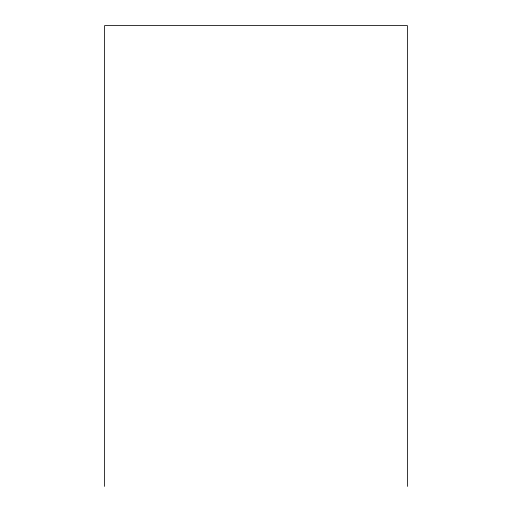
<?xml version="1.0" encoding="UTF-8"?>
<svg xmlns="http://www.w3.org/2000/svg" width="512" height="512" viewBox="0 0 512 512"><rect width="100%" height="100%" fill="white"/><g stroke="black" fill="none" stroke-linecap="round" stroke-linejoin="round"><path stroke-width="0.77" d="M407.398 486.4L407.398 25.6L104.602 25.6L104.602 486.4"/></g></svg>
